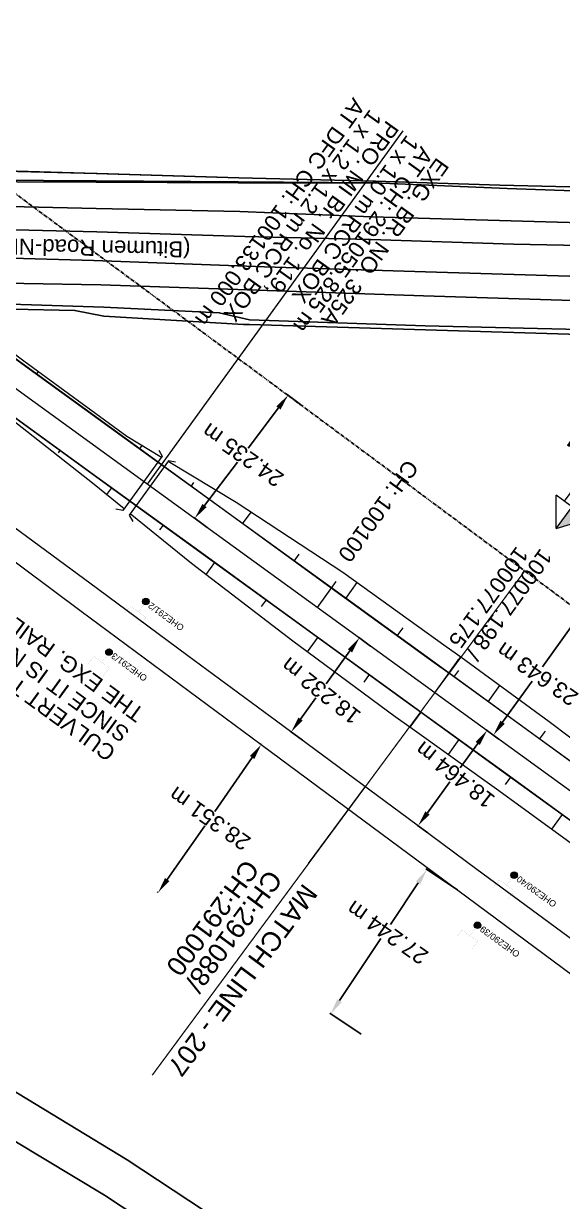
# Model space of a CAD drawing. Header units: metres. Extents: x 644418 to 1306172, y 3366650 to 6747308.
# Drawn here: x 651987.3 to 652071.9, y 3374377.9 to 3374562.9 of the extents above; entities that cross this region are included whole.
import ezdxf
from ezdxf.enums import TextEntityAlignment as Align

# ---------------------------------------------------------------- set-up
doc = ezdxf.new("R2010")
doc.units = ezdxf.units.M
doc.header["$MEASUREMENT"] = 0
doc.linetypes.add('CENTER', pattern=[2, 1.25, -0.25, 0.25, -0.25])
doc.linetypes.add('PHANTOM2', pattern=[1.25, 0.625, -0.125, 0.125, -0.125, 0.125, -0.125])
doc.layers.get('Defpoints').update_dxf_attribs({"lineweight": 0})
for name, color, linetype, lineweight in [('BOUNDARY DIMENTION', 10, 'Continuous', 0), ('BRIDGE DETAILS PLAN', 7, 'Continuous', 0), ('Cardinal_Leader', 10, 'Continuous', 0), ('Existing Chainage', 7, 'Continuous', 0), ('Existing IR Track', 143, 'Continuous', 0), ('Existing Railway Boundary', 7, 'CENTER', 0), ('KM STONE', 7, 'Continuous', 0), ('LC DETAILS IN PLAN', 7, 'Continuous', 0), ('OHE MAST', 8, 'Continuous', 0), ('OHE MAST TEXT', 8, 'Continuous', 0), ('PROP-DFC Connecting line', 1, 'Continuous', 0), ('Proposed Chainage', 10, 'Continuous', 0), ('PROPOSED DFCC TOE LINE', 239, 'Continuous', 0), ('PROPOSED DFCC TOE SLOPES', 239, 'Continuous', 0), ('PROPOSED DFCC TRACK', 1, 'Continuous', 0), ('Proposed TPTC Chainages', 1, 'Continuous', 0)]:
    doc.layers.add(name, color=color, linetype=linetype, lineweight=lineweight)
for name, color, linetype in [('DFCC Boundary', 6, 'CENTER'), ('Dimension', 10, 'Continuous'), ('FOOTPATH', 251, 'Continuous'), ('GRILL', 251, 'Continuous'), ('MATCH LINE', 7, 'Continuous'), ('PROPOSED DFCC FORMATION LINE', 187, 'Continuous'), ('SUB_ROAD_CENTRE', 34, 'Continuous'), ('SUB_ROAD_EDGE', 34, 'Continuous')]:
    doc.layers.add(name, color=color, linetype=linetype)
doc.styles.get("Standard").update_dxf_attribs({"font": 'arial.ttf'})
doc.styles.add('Style-Arial', font='arial.ttf')
doc.dimstyles.new('DIM', dxfattribs={"dimtxt": 2.5, "dimasz": 2.5, "dimexe": 0.18, "dimexo": 0.0625, "dimgap": 0.09, "dimtad": 0, "dimtih": 1, "dimtoh": 1, "dimdec": 3, "dimzin": 0, "dimdsep": 46, "dimtxsty": 'Standard', "dimcen": 0.09, "dimadec": 0, "dimazin": 0, "dimtfac": 1, "dimtdec": 3, "dimtofl": 0, "dimtmove": 0, "dimatfit": 3, "dimfxl": 1, "dimtolj": 1, "dimtzin": 0, "dimarcsym": 0})

# ---------------------------------------------------------------- blocks, each defined once
blk = doc.blocks.new('OHE MAST')
h = blk.add_hatch(color=256)
edge = h.paths.add_edge_path()
edge.add_arc((0, 0), 0.514, 0, 360)
at = {"const_width": 0.01, "flags": 128}
for points in [[(1.5, 3.5), (1.5, 2), (-1.5, 2), (-1.5, 3.5)], [(0, 2), (0, 0)]]:
    blk.add_lwpolyline(points, dxfattribs=at)
blk.add_circle((0, 0), 0.514)
blk = doc.blocks.new('KM POST PLAN')
at = {"extrusion": (0, 0, -1)}
h = blk.add_hatch(color=256, dxfattribs=at)
h.paths.add_polyline_path([(0, -20), (0, -8.47), (3, -8.47), (3, -20)])
h.paths.add_polyline_path([(0, -8.47), (0, 0), (6.25, -8.47), (3, -8.47)], flags=16)
at = {"flags": 128}
for points in [[(0, 0), (-6.25, -8.47), (6.25, -8.47)], [(0, 0), (0, -20)], [(0, 0), (6.25, -8.47)], [(3, -8.47), (3, -20), (-3, -20), (-3, -8.47)]]:
    blk.add_lwpolyline(points, dxfattribs=at)
at = {"style": 'Style-Arial'}
blk.add_attdef('KM-POST', text='', height=6, dxfattribs=at).set_placement((0, -26, -263.95), align=Align.MIDDLE_CENTER)
blk = doc.blocks.new('*D1760')
at = {"layer": 'Defpoints', "color": 0, "transparency": 16777216}
for p in [(652040.02, 3374466.41), (652041.84, 3374465.09), (652031.14, 3374450.33)]:
    blk.add_point(p, dxfattribs=at)
at = {"layer": 'Dimension', "color": 0, "lineweight": -2, "transparency": 16777216}
for p, q in [((652041.79, 3374465.12), (652039.87, 3374466.52)), ((652038.55, 3374464.39), (652034.8, 3374459.21)), ((652030.78, 3374453.67), (652033.19, 3374457)), ((652031.09, 3374450.36), (652029.17, 3374451.76))]:
    blk.add_line(p, q, dxfattribs=at)
at = {"layer": 'Dimension', "color": 0, "transparency": 16777216}
for points in [[(652038.21, 3374464.63), (652038.89, 3374464.14), (652040.02, 3374466.41)], [(652030.45, 3374453.92), (652031.12, 3374453.43), (652029.32, 3374451.65)]]:
    blk.add_solid(points, dxfattribs=at)
at = {"layer": 'Dimension', "color": 0, "lineweight": 0, "transparency": 16777216, "insert": (652033.99, 3374458.1), "char_height": 2.5, "attachment_point": 5, "rotation": 142}
blk.add_mtext('\\A1;18.232 m', dxfattribs=at)
blk = doc.blocks.new('*D1761')
at = {"layer": 'Defpoints', "color": 0, "transparency": 16777216}
for p in [(652060.09, 3374451.86), (652061.69, 3374450.7), (652050.86, 3374435.75)]:
    blk.add_point(p, dxfattribs=at)
at = {"layer": 'Dimension', "color": 0, "lineweight": -2, "transparency": 16777216}
for p, q in [((652061.64, 3374450.74), (652059.95, 3374451.97)), ((652058.62, 3374449.84), (652055.85, 3374446.01)), ((652050.72, 3374438.94), (652054.25, 3374443.8)), ((652050.81, 3374435.79), (652049.11, 3374437.02))]:
    blk.add_line(p, q, dxfattribs=at)
at = {"layer": 'Dimension', "color": 0, "transparency": 16777216}
for points in [[(652058.29, 3374450.08), (652058.96, 3374449.6), (652060.09, 3374451.86)], [(652050.39, 3374439.18), (652051.06, 3374438.69), (652049.26, 3374436.91)]]:
    blk.add_solid(points, dxfattribs=at)
at = {"layer": 'Dimension', "color": 0, "lineweight": 0, "transparency": 16777216, "insert": (652055.05, 3374444.91), "char_height": 2.5, "attachment_point": 5, "rotation": 142}
blk.add_mtext('\\A1;18.464 m', dxfattribs=at)
blk = doc.blocks.new('*D1578')
at = {"layer": 'Defpoints', "color": 0, "linetype": 'ByBlock', "ltscale": 0.5, "transparency": 16777216}
for p in [(652055.49, 3374426.81), (652035.52, 3374407.38), (652040.37, 3374404.15)]:
    blk.add_point(p, dxfattribs=at)
at = {"layer": 'Existing Railway Boundary', "color": 0, "linetype": 'ByBlock', "lineweight": -2, "ltscale": 0.5, "transparency": 16777216}
for p, q in [((652055.44, 3374426.84), (652050.49, 3374430.14)), ((652049.26, 3374427.96), (652044.9, 3374421.44)), ((652036.91, 3374409.46), (652043.41, 3374419.2)), ((652040.32, 3374404.18), (652035.37, 3374407.48))]:
    blk.add_line(p, q, dxfattribs=at)
at = {"layer": 'Existing Railway Boundary', "color": 0, "linetype": 'ByBlock', "ltscale": 0.5, "transparency": 16777216}
for points in [[(652048.91, 3374428.2), (652049.6, 3374427.73), (652050.64, 3374430.04)], [(652036.56, 3374409.69), (652037.26, 3374409.23), (652035.52, 3374407.38)]]:
    blk.add_solid(points, dxfattribs=at)
at = {"layer": 'Existing Railway Boundary', "color": 0, "linetype": 'ByBlock', "ltscale": 0.5, "transparency": 16777216, "insert": (652044.41, 3374420.14), "char_height": 2.5, "attachment_point": 5, "rotation": 145}
blk.add_mtext('\\A1;27.244 m', dxfattribs=at)
blk = doc.blocks.new('*D1580')
at = {"layer": 'Defpoints', "color": 0, "linetype": 'ByBlock', "ltscale": 0.5, "transparency": 16777216}
for p in [(652024.62, 3374449.68), (652008.41, 3374426.42), (652008.41, 3374426.42)]:
    blk.add_point(p, dxfattribs=at)
at = {"layer": 'Existing Railway Boundary', "color": 0, "linetype": 'ByBlock', "lineweight": -2, "ltscale": 0.5, "transparency": 16777216}
for p, q in [((652024.57, 3374449.72), (652024.47, 3374449.78)), ((652023.19, 3374447.63), (652017.3, 3374439.17)), ((652009.84, 3374428.47), (652015.73, 3374436.93)), ((652008.36, 3374426.46), (652008.26, 3374426.53))]:
    blk.add_line(p, q, dxfattribs=at)
at = {"layer": 'Existing Railway Boundary', "color": 0, "linetype": 'ByBlock', "ltscale": 0.5, "transparency": 16777216}
for points in [[(652022.85, 3374447.87), (652023.53, 3374447.39), (652024.62, 3374449.68)], [(652009.5, 3374428.71), (652010.18, 3374428.24), (652008.41, 3374426.42)]]:
    blk.add_solid(points, dxfattribs=at)
at = {"layer": 'Existing Railway Boundary', "color": 0, "linetype": 'ByBlock', "ltscale": 0.5, "transparency": 16777216, "insert": (652016.52, 3374438.05), "char_height": 2.5, "attachment_point": 5, "rotation": 145}
blk.add_mtext('\\A1;28.351 m', dxfattribs=at)
blk = doc.blocks.new('*D1660')
at = {"layer": 'BOUNDARY DIMENTION', "color": 0, "lineweight": -2, "transparency": 16777216}
for p, q in [((652030.77, 3374503.04), (652028.69, 3374504.62)), ((652027.32, 3374502.52), (652022.54, 3374496.21)), ((652015.7, 3374487.19), (652020.88, 3374494.02)), ((652016.13, 3374483.72), (652014.04, 3374485.3))]:
    blk.add_line(p, q, dxfattribs=at)
at = {"layer": 'BOUNDARY DIMENTION', "color": 0, "transparency": 16777216}
for points in [[(652026.99, 3374502.77), (652027.65, 3374502.26), (652028.83, 3374504.51)], [(652015.37, 3374487.44), (652016.03, 3374486.94), (652014.19, 3374485.2)]]:
    blk.add_solid(points, dxfattribs=at)
at = {"layer": 'Defpoints', "color": 0, "transparency": 16777216}
for p in [(652028.83, 3374504.51), (652030.82, 3374503), (652016.18, 3374483.69)]:
    blk.add_point(p, dxfattribs=at)
at = {"layer": 'BOUNDARY DIMENTION', "color": 0, "transparency": 16777216, "insert": (652021.71, 3374495.12), "char_height": 2.5, "attachment_point": 5, "rotation": 145}
blk.add_mtext('\\A1;24.235 m', dxfattribs=at)
blk = doc.blocks.new('*D1886')
at = {"layer": 'BOUNDARY DIMENTION', "color": 0, "lineweight": -2, "transparency": 16777216}
for p, q in [((652075.75, 3374469.72), (652074.74, 3374470.44)), ((652073.42, 3374468.31), (652068.78, 3374461.85)), ((652062.54, 3374453.17), (652067.18, 3374459.63)), ((652061.95, 3374450.52), (652060.94, 3374451.25))]:
    blk.add_line(p, q, dxfattribs=at)
at = {"layer": 'BOUNDARY DIMENTION', "color": 0, "transparency": 16777216}
for points in [[(652073.08, 3374468.55), (652073.76, 3374468.07), (652074.88, 3374470.34)], [(652062.2, 3374453.41), (652062.88, 3374452.93), (652061.08, 3374451.14)]]:
    blk.add_solid(points, dxfattribs=at)
at = {"layer": 'Defpoints', "color": 0, "transparency": 16777216}
for p in [(652074.88, 3374470.34), (652075.8, 3374469.68), (652062, 3374450.48)]:
    blk.add_point(p, dxfattribs=at)
at = {"layer": 'BOUNDARY DIMENTION', "color": 0, "transparency": 16777216, "insert": (652067.98, 3374460.74), "char_height": 2.5, "attachment_point": 5, "rotation": 145}
blk.add_mtext('\\A1;23.643 m', dxfattribs=at)

msp = doc.modelspace()

# ---------------------------------------------------------------- linework, layer by layer
at = {"layer": 'BRIDGE DETAILS PLAN', "color": 7, "linetype": 'Continuous', "lineweight": 0, "flags": 128}
msp.add_lwpolyline([(652046.8554, 3374546.0092), (652006.6802, 3374490.5691)], dxfattribs=at)
at = {"layer": 'Cardinal_Leader', "linetype": 'Continuous', "lineweight": 0, "flags": 128}
msp.add_lwpolyline([(652051.8841, 3374457.8117), (652054.818, 3374461.8604)], dxfattribs=at)
msp.add_lwpolyline([(652051.8841, 3374457.8117), (652054.818, 3374461.8604)], dxfattribs=at)
msp.add_lwpolyline([(652051.8841, 3374457.8117), (652054.818, 3374461.8604)], dxfattribs=at)
at = {"layer": 'DFCC Boundary', "ltscale": 0.5, "flags": 128}
msp.add_lwpolyline([(655695.597, 3371812.1897), (655640.8822, 3371912.823), (655580.0449, 3371996.7158), (655509.7792, 3372062.0857), (655426.9534, 3372113.9756), (655342.6069, 3372167.9462), (655257.8854, 3372221.2222), (655173.2688, 3372275.363), (655087.3459, 3372327.2788), (655002.8598, 3372380.6107), (654914.5097, 3372429.9473), (654741.1355, 3372529.4419), (654650.033, 3372576.4159), (654568.6995, 3372626.155), (654571.9877, 3372630.6369), (654391.4686, 3372756.327), (654377.1337, 3372736.8494), (654004.4289, 3373016.6995), (654007.7887, 3373020.6424), (653690.5739, 3373253.6486), (653690.5425, 3373253.6059), (653433.8132, 3373453.1485), (653440.7668, 3373462.5592), (653208.8394, 3373636.5534), (653216.1698, 3373646.5105), (653142.1983, 3373700.8896), (653053.6963, 3373771.1122), (652994.4341, 3373810.5255), (652929.3691, 3373859.5713), (652860.9168, 3373902.1103), (652749.6028, 3373984.4705), (652631.2396, 3374070.7175), (652636.2281, 3374078.1704), (652537.912, 3374145.7283), (652392.904, 3374241.2711), (652388.7719, 3374235.6812), (652308.569, 3374304.8076), (652315.9256, 3374314.7669), (652103.9815, 3374448.7876), (652083.1937, 3374464.1943), (652072.7494, 3374471.9329), (652052.3219, 3374487.0684), (652038.1897, 3374497.5387), (652024.0173, 3374508.0388), (652009.8347, 3374518.5254), (651995.6683, 3374529), (651981.7515, 3374539.2836), (651967.8828, 3374549.5317), (651954.6903, 3374559.2866), (651941.4997, 3374569.04), (651923.9377, 3374582.0168), (651906.3215, 3374595.0337), (651892.0868, 3374605.5547), (651877.7985, 3374616.1153), (651861.6288, 3374628.0564), (651845.5071, 3374639.9619), (651829.5757, 3374651.7544), (651824.7911, 3374655.296), (651813.6747, 3374663.5244), (651797.4592, 3374675.4968), (651792.6217, 3374679.0685), (651809.3453, 3374701.6999), (651798.0335, 3374710.0518), (651782.3495, 3374721.6444), (651766.6655, 3374733.2369), (651750.5163, 3374745.1875), (651734.3118, 3374757.179), (651717.3274, 3374769.6994), (651700.4625, 3374782.1317), (651684.6001, 3374793.8578), (651668.5938, 3374805.6902), (651652.6806, 3374817.4203), (651636.8173, 3374829.1137), (651620.9269, 3374840.8662), (651604.9647, 3374852.6718), (651588.7459, 3374864.6312), (651572.5882, 3374876.5455), (651556.6943, 3374888.2868), (651540.8409, 3374899.9983), (651524.5553, 3374912.0488), (651508.2568, 3374924.109), (651492.7938, 3374935.5157), (651477.3997, 3374946.8715), (651461.3291, 3374958.7436), (651445.2311, 3374970.6359), (651429.3555, 3374982.3615), (651413.4375, 3374994.1184), (651396.6322, 3375006.522), (651379.7761, 3375018.963), (651363.6644, 3375030.8565), (651352.7728, 3375038.8965), (651331.6522, 3375054.4784), (651315.7738, 3375066.1947), (651299.7306, 3375078.0412), (651283.6239, 3375089.9346), (651273.9044, 3375097.1057), (651264.2377, 3375104.2378), (651243.4187, 3375119.6324), (651222.5077, 3375135.095), (651201.5462, 3375150.5784), (651180.4926, 3375166.1298), (651161.7365, 3375179.9701), (651143.0969, 3375193.7244), (651126.6442, 3375205.9373), (651110.0563, 3375218.2505), (651088.7204, 3375233.9244), (651067.5473, 3375249.4788), (651049.4448, 3375262.8672), (651031.0656, 3375276.4601), (651013.3004, 3375289.5618), (650995.6557, 3375302.5748), (650975.556, 3375317.4171), (650955.4878, 3375332.2363), (650948.8014, 3375337.1771), (650951.4372, 3375340.7501), (650937.0874, 3375351.3535), (650916.0918, 3375366.8677), (650897.9224, 3375380.2929), (650879.805, 3375393.6796), (650866.8386, 3375403.2309), (650853.9116, 3375412.7532), (650835.5886, 3375426.289), (650817.2946, 3375439.8035), (650797.968, 3375454.1206), (650778.7222, 3375468.3781), (650760.7655, 3375481.6337), (650742.8011, 3375494.8949), (650723.0807, 3375509.4255), (650703.3693, 3375523.9495), (650688.6613, 3375534.8372), (650673.8463, 3375545.804), (650653.7938, 3375560.6295), (650633.6894, 3375575.4932), (650612.6421, 3375591.0542), (650592.0153, 3375606.3042), (650570.0328, 3375622.5591), (650548.5001, 3375638.4814), (650530.5234, 3375651.793), (650512.3606, 3375665.2423), (650494.7465, 3375678.2665), (650476.9008, 3375691.462), (650459.2976, 3375704.4721), (650441.3132, 3375717.7633), (650427.1261, 3375728.1319), (650413.8099, 3375737.864), (650402.677, 3375746.2697), (650389.8486, 3375755.6668), (650377.7322, 3375764.5425), (650360.7275, 3375777.1141), (650343.7744, 3375789.6482), (650325.0342, 3375803.5254), (650306.3109, 3375817.39), (650287.6225, 3375831.2124), (650268.717, 3375845.1957), (650250.337, 3375858.8009), (650231.8256, 3375872.5033), (650215.4559, 3375884.6355), (650199.261, 3375896.6381), (650189.9351, 3375903.5429), (650184.6476, 3375907.4517), (650170.3331, 3375918.0338), (650153.2211, 3375930.7288), (650135.9365, 3375943.5518), (650119.2313, 3375955.9159), (650102.3769, 3375968.3905), (650085.2738, 3375981.0461), (650068.2078, 3375993.6742), (650052.7787, 3376005.1011), (650037.4384, 3376016.4621), (650022.1728, 3376027.766), (650006.9632, 3376039.0283), (649974.7512, 3376062.8762), (649961.4537, 3376072.7117), (649948.2091, 3376082.508), (649944.476, 3376085.2722), (649918.728, 3376050.5341), (649909.4316, 3376057.4177), (649896.4092, 3376067.0604), (649893.7832, 3376069.0128), (649891.1645, 3376070.9437), (649888.4639, 3376072.9569), (649875.744, 3376082.3694), (649867.5551, 3376088.4016), (649853.4118, 3376098.8745), (649839.2513, 3376109.3603), (649829.0749, 3376116.9005), (649827.2194, 3376118.2675), (649818.0867, 3376125.0366), (649808.8566, 3376131.8779), (649793.2502, 3376143.4201), (649777.6288, 3376154.9733), (649763.6321, 3376165.3144), (649749.5741, 3376175.7007), (649733.9228, 3376187.2754), (649718.3343, 3376198.8036), (649705.3241, 3376208.4391), (649692.3703, 3376218.0327), (649678.0208, 3376228.6769), (649663.5747, 3376239.3366), (649646.4625, 3376252.0623), (649634.6272, 3376260.744), (649624.9192, 3376267.9946), (649615.0208, 3376275.3876), (649599.9831, 3376286.4834), (649588.9857, 3376294.598), (649590.032, 3376296.0132), (649586.1685, 3376298.8639), (649569.3593, 3376311.3207), (649552.641, 3376323.7102), (649537.2353, 3376335.0739), (649521.9792, 3376346.327), (649506.2408, 3376358.0035), (649490.3575, 3376369.7875), (649475.7578, 3376380.5673), (649461.1933, 3376391.3211), (649445.4753, 3376402.9572), (649429.8494, 3376414.5253), (649414.4906, 3376425.9209), (649378.3483, 3376452.6365), (649368.4603, 3376459.9984), (649352.6509, 3376471.6682), (649336.6992, 3376483.4434), (649322.3941, 3376494.1037), (649307.6557, 3376505.0862), (649290.8736, 3376517.4208), (649273.972, 3376529.8435), (649258.1992, 3376541.4854), (649242.2966, 3376553.2232), (649226.5432, 3376564.8634), (649210.8826, 3376576.435), (649195.2207, 3376588.0769), (649179.5326, 3376599.7383), (649164.9134, 3376610.5118), (649150.5177, 3376621.1205), (649135.415, 3376632.3287), (649120.2337, 3376643.5954), (649107.8929, 3376652.6743), (649095.5927, 3376661.7234), (649079.5687, 3376673.5769), (649063.4846, 3376685.4748), (649046.5651, 3376697.9756), (649029.6506, 3376710.4727), (649013.3465, 3376722.5351), (648996.9805, 3376734.6431), (648980.3936, 3376746.8979), (648963.6626, 3376759.259), (648946.7453, 3376771.7643), (648929.6945, 3376784.3682), (648913.5118, 3376796.3614), (648897.2206, 3376808.435), (648876.2496, 3376823.9678), (648855.1325, 3376839.6089), (648839.3985, 3376851.2044), (648823.6596, 3376862.8037), (648806.187, 3376875.7235), (648788.7814, 3376888.5937), (648772.4766, 3376900.6763), (648756.1277, 3376912.7915), (648748.6058, 3376918.3049), (648733.321, 3376929.6306), (648718.1841, 3376940.8501), (648694.1574, 3376958.9078), (648686.9154, 3376964.1595), (648685.9321, 3376964.8321), (648667.95, 3376978.2197), (648649.3198, 3376992.1471), (648633.5557, 3377003.8368), (648617.684, 3377015.6038), (648613.3865, 3377018.7718), (648613.1308, 3377018.4261), (648605.39, 3377024.1325), (648593.439, 3377032.9404), (648576.5994, 3377045.3816), (648559.8787, 3377057.7351), (648542.9247, 3377070.3132), (648525.9483, 3377082.908), (648511.3109, 3377093.7409), (648496.5572, 3377104.6599), (648477.562, 3377118.7172), (648458.5464, 3377132.7896), (648451.3349, 3377138.2101), (648435.5918, 3377149.862), (648422.1096, 3377159.9046), (648408.3664, 3377170.0637), (648394.6863, 3377180.1761), (648381.6588, 3377189.818), (648368.6059, 3377199.4787), (648354.1188, 3377210.196), (648339.6473, 3377220.9017), (648325.8166, 3377231.1386), (648311.9735, 3377241.3853), (648297.2469, 3377252.2824), (648283.6168, 3377262.3688), (648282.6002, 3377260.9951), (648281.5015, 3377261.8082), (648268.446, 3377271.4578), (648255.3849, 3377281.1115), (648243.3023, 3377290.0413), (648231.5826, 3377298.7116), (648230.1246, 3377299.843), (648216.137, 3377310.1827), (648202.3989, 3377320.3379), (648187.9045, 3377331.0225), (648173.4524, 3377341.7035), (648159.964, 3377351.7009), (648146.3755, 3377361.7726), (648132.3698, 3377372.1252), (648118.3132, 3377382.5155), (648104.5683, 3377392.6752), (648090.8453, 3377402.8186), (648079.0331, 3377411.5788), (648067.1746, 3377420.3734), (648052.1864, 3377431.461), (648037.1291, 3377442.5999), (648023.4384, 3377452.7367), (648009.6421, 3377462.9518), (647998.5681, 3377471.1475), (647977.6651, 3377486.6371), (647970.8013, 3377491.7424), (647954.3046, 3377504.0127), (647940.5645, 3377514.1537), (647927.1436, 3377524.0583), (647912.5029, 3377534.9198), (647897.7662, 3377545.8524), (647883.3488, 3377556.5286), (647868.9785, 3377567.1699), (647855.3948, 3377577.2425), (647841.7032, 3377587.3948), (647828.8284, 3377596.8277), (647815.9828, 3377606.2395), (647798.869, 3377618.9232), (647787.996, 3377626.9816), (647769.1212, 3377640.9619), (647756.6675, 3377650.183), (647742.624, 3377660.5991), (647728.5049, 3377671.0713), (647713.635, 3377682.0926), (647698.699, 3377693.1628), (647681.9918, 3377705.517), (647665.4025, 3377717.7839), (647652.0515, 3377727.6811), (647638.8028, 3377737.5025), (647625.2604, 3377747.546), (647611.724, 3377757.585), (647601.846, 3377764.9047), (647586.5632, 3377776.2354), (647574.9107, 3377784.8659), (647552.1318, 3377801.7377), (647544.5766, 3377807.3492), (647531.2096, 3377817.2774), (647518.7824, 3377826.4783), (647506.3678, 3377835.6698), (647493.0662, 3377845.5438), (647479.7149, 3377855.4547), (647466.3541, 3377865.3556), (647452.9886, 3377875.26), (647440.1702, 3377884.755), (647427.3392, 3377894.2595), (647421.9004, 3377898.2902), (647422.4016, 3377898.9655), (647413.1507, 3377905.8213), (647398.5546, 3377916.6386), (647385.2867, 3377926.4568), (647372.1159, 3377936.2032), (647357.4127, 3377947.1112), (647351.2811, 3377951.6601), (647330.0092, 3377967.4105), (647317.4471, 3377976.6964), (647304.414, 3377986.3606), (647291.335, 3377996.0589), (647278.7541, 3378005.3917), (647266.0777, 3378014.7954), (647252.9457, 3378024.4462), (647239.9839, 3378033.9719), (647225.7512, 3378044.5255), (647211.5179, 3378055.0796), (647196.511, 3378066.208), (647181.4966, 3378077.3419), (647167.7872, 3378087.5064), (647154.0498, 3378097.6917), (647140.7668, 3378107.5414), (647127.4862, 3378117.3893), (647113.2521, 3378127.9375), (647099.0375, 3378138.4713), (647085.0268, 3378148.8592), (647070.9977, 3378159.2608), (647056.5444, 3378169.9697), (647042.0873, 3378180.6814), (647027.5624, 3378191.4464), (647013.0728, 3378202.1851), (646999.864, 3378211.9684), (646986.6741, 3378221.7376), (646973.6148, 3378231.4185), (646960.4875, 3378241.1499), (646945.7953, 3378252.0414), (646931.0256, 3378262.9902), (646930.6274, 3378263.2852), (646951.9475, 3378292.0562)], dxfattribs=at)
at = {"layer": 'Existing Chainage', "color": 0, "linetype": 'Continuous', "lineweight": 13, "flags": 128}
msp.add_lwpolyline([(652032.0608, 3374430.9948), (652040.9773, 3374443.0569)], dxfattribs=at)
at = {"layer": 'Existing IR Track', "flags": 128}
for points in [[(651836.5668, 3374594.1114), (651852.8743, 3374582.0378), (651866.9938, 3374571.5999), (651881.3439, 3374560.9915), (651898.8485, 3374548.0555), (651916.1863, 3374535.2428), (651929.5892, 3374525.3357), (651942.8247, 3374515.5523), (651956.6715, 3374505.3364), (651970.3437, 3374495.2491), (651984.757, 3374484.6041), (651998.9188, 3374474.1449), (652013.0944, 3374463.6672), (652026.9881, 3374453.3978), (652047.6813, 3374438.1013), (652058.4777, 3374430.1206), (652082.3043, 3374412.5821), (652096.1881, 3374402.3625), (652114.6639, 3374388.9174), (652131.254, 3374376.9614)], [(651833.9874, 3374590.6265), (651850.1571, 3374578.6854), (651864.4303, 3374568.136), (651878.665, 3374557.615), (651896.2859, 3374544.5946), (651913.8479, 3374531.6178), (651927.0261, 3374521.8735), (651940.2187, 3374512.1186), (651954.0992, 3374501.8618), (651968.016, 3374491.5782), (651982.1711, 3374481.1119), (651996.3538, 3374470.6253), (652010.4904, 3374460.1517), (652024.6225, 3374449.6814), (652045.0486, 3374434.5469), (652055.4929, 3374426.8083), (652079.6037, 3374408.9389), (652093.7409, 3374398.4575), (652111.7375, 3374385.1323), (652128.5133, 3374372.73)]]:
    msp.add_lwpolyline(points, dxfattribs=at)
at = {"layer": 'FOOTPATH', "linetype": 'Continuous'}
msp.add_polyline3d([(651834.532, 3374546.9432, 275.825), (651856.5935, 3374544.1819, 276.173), (651879.4081, 3374542.697, 276.544), (651917.1032, 3374541.7069, 276.551), (651938.5545, 3374540.8576, 276.54), (651998.8441, 3374539.2961, 276.325), (652021.1063, 3374538.63, 275.997), (652042.5649, 3374538.1089, 275.713), (652042.374, 3374537.8658, 275.671), (652020.9984, 3374538.0274, 275.954), (651998.6661, 3374538.1848, 276.152), (651973.7655, 3374538.3001, 276.295), (651938.4373, 3374539.1371, 276.42), (651916.9099, 3374539.7198, 276.509), (651882.388, 3374540.6987, 276.478), (651856.4517, 3374542.5836, 276.112), (651834.5059, 3374545.4344, 275.828)], dxfattribs=at)
at = {"layer": 'GRILL', "linetype": 'Continuous'}
for points in [[(652142.7375, 3374535.3484, 273.706), (652114.8571, 3374535.9299, 274.383), (652088.5238, 3374536.8715, 274.872), (652062.1041, 3374537.4779, 275.417), (652042.5721, 3374538.1085, 275.711), (652021.1063, 3374538.63, 275.997), (651998.6673, 3374539.2986, 276.32), (651973.6598, 3374540.0301, 276.466), (651938.5545, 3374540.8576, 276.54), (651927.5415, 3374541.5282, 276.646), (651879.4023, 3374542.6976, 276.544), (651856.4655, 3374544.2978, 276.078), (651834.8903, 3374547.0795, 275.826), (651820.0623, 3374549.3397, 275.665), (651802.7724, 3374553.4173, 275.286), (651781.7969, 3374559.9322, 274.884), (651764.8122, 3374566.5329, 274.403), (651747.2083, 3374574.5436, 273.897), (651710.1455, 3374595.2632, 272.727), (651692.7315, 3374606.447, 272.211), (651672.5139, 3374619.3608, 271.501)], [(651834.773, 3374523.3101, 275.091), (651846.6416, 3374522.0919, 275.29), (651858.0343, 3374520.9106, 275.523), (651882.9031, 3374519.5807, 275.905), (651903.1897, 3374518.5995, 276.024), (651907.4402, 3374519.4054, 276.069), (651915.5194, 3374519.2939, 276.16), (651919.0616, 3374518.2876, 276.158), (651961.325, 3374518.7275, 275.772), (651975.6714, 3374518.2392, 275.759), (651995.3562, 3374517.829, 275.433), (651999.8653, 3374516.929, 275.45), (652021.8171, 3374515.6371, 275.144), (652022.7941, 3374515.6284, 275.134), (652050.4247, 3374514.7619, 274.687), (652074.6757, 3374514.0299, 274.336), (652099.3954, 3374513.373, 273.929), (652127.4954, 3374512.7594, 273.425), (652152.3993, 3374511.8481, 273.083), (652179.5153, 3374511.2022, 272.549)]]:
    msp.add_polyline3d(points, dxfattribs=at)
at = {"layer": 'MATCH LINE', "linetype": 'PHANTOM2', "ltscale": 15, "const_width": 0.2}
msp.add_lwpolyline([(652066.0125, 3374476.9245), (652007.4864, 3374397.7506)], dxfattribs=at)
at = {"layer": 'PROP-DFC Connecting line', "linetype": 'Continuous', "lineweight": 0, "flags": 128}
for points in [[(652008.5207, 3374495.9091), (652009.0712, 3374494.9215), (652002.8987, 3374486.4036), (652001.7888, 3374486.6193)], [(652011.1722, 3374493.9943), (652010.0622, 3374494.2099), (652003.8897, 3374485.6921), (652004.4402, 3374484.7045)]]:
    msp.add_lwpolyline(points, dxfattribs=at)
at = {"layer": 'Proposed Chainage', "lineweight": 0, "flags": 128}
msp.add_lwpolyline([(652036.3356, 3374475.2538), (652033.4017, 3374471.2051)], dxfattribs=at)
at = {"layer": 'PROPOSED DFCC FORMATION LINE', "lineweight": 0, "flags": 128}
for points in [[(652054.0845, 3374460.8482), (652051.7969, 3374462.5059), (652035.6021, 3374474.2416), (652019.4073, 3374485.9774), (652003.2125, 3374497.7131), (651987.0176, 3374509.4488), (651970.8228, 3374521.1846), (651954.628, 3374532.9203), (651938.4331, 3374544.656), (651922.2383, 3374556.3918), (651906.0435, 3374568.1275), (651889.8486, 3374579.8632), (651873.6538, 3374591.599), (651857.459, 3374603.3347), (651841.2641, 3374615.0704), (651825.0693, 3374626.8062), (651812.3544, 3374636.0201), (651808.8745, 3374638.5419), (651793.7644, 3374649.4915), (651792.6796, 3374650.2776), (651778.7863, 3374660.3456)], [(652054.1139, 3374460.8887), (652051.8263, 3374462.5464), (652035.6315, 3374474.2821), (652019.4366, 3374486.0179), (652003.2418, 3374497.7536), (651987.047, 3374509.4893), (651970.8521, 3374521.2251), (651954.6573, 3374532.9608), (651938.4625, 3374544.6965), (651922.2676, 3374556.4323), (651906.0728, 3374568.168), (651889.878, 3374579.9037), (651873.6831, 3374591.6395), (651857.4883, 3374603.3752), (651841.2935, 3374615.1109), (651825.0986, 3374626.8467), (651812.3838, 3374636.0606), (651808.9038, 3374638.5824), (651793.7938, 3374649.532), (651792.709, 3374650.3181), (651778.816, 3374660.3858)], [(652049.6543, 3374454.7346), (652047.3667, 3374456.3924), (652031.1719, 3374468.1281), (652014.977, 3374479.8638), (651998.7822, 3374491.5996), (651982.5874, 3374503.3353), (651966.3926, 3374515.071), (651950.1977, 3374526.8068), (651934.0029, 3374538.5425), (651917.8081, 3374550.2782), (651901.6132, 3374562.014), (651885.4184, 3374573.7497), (651869.2236, 3374585.4854), (651853.0287, 3374597.2212), (651836.8339, 3374608.9569), (651820.6391, 3374620.6926), (651807.9242, 3374629.9066), (651804.4442, 3374632.4284), (651789.3342, 3374643.378), (651788.2494, 3374644.1641), (651774.2992, 3374654.2733)], [(652049.6836, 3374454.7751), (652047.396, 3374456.4329), (652031.2012, 3374468.1686), (652015.0064, 3374479.9043), (651998.8116, 3374491.6401), (651982.6167, 3374503.3758), (651966.4219, 3374515.1115), (651950.2271, 3374526.8472), (651934.0322, 3374538.583), (651917.8374, 3374550.3187), (651901.6426, 3374562.0544), (651885.4477, 3374573.7902), (651869.2529, 3374585.5259), (651853.0581, 3374597.2616), (651836.8632, 3374608.9974), (651820.6684, 3374620.7331), (651807.9535, 3374629.9471), (651804.4736, 3374632.4688), (651789.3635, 3374643.4185), (651788.2787, 3374644.2046), (651774.3289, 3374654.3135)], [(652174.9619, 3374373.3268), (652165.185, 3374380.3644), (652160.1283, 3374384.0144), (652148.9845, 3374392.0784), (652143.9322, 3374395.7393), (652132.7899, 3374403.8136), (652116.5951, 3374415.5493), (652100.4003, 3374427.2851), (652084.2054, 3374439.0208), (652068.0106, 3374450.7565), (652054.0845, 3374460.8482)], [(652174.9911, 3374373.3674), (652165.2142, 3374380.405), (652160.1576, 3374384.0549), (652149.0138, 3374392.1189), (652143.9615, 3374395.7798), (652132.8193, 3374403.8541), (652116.6244, 3374415.5898), (652100.4296, 3374427.3256), (652084.2348, 3374439.0613), (652068.0399, 3374450.797), (652054.1139, 3374460.8887)], [(652155.7068, 3374377.8945), (652144.5551, 3374385.9643), (652139.502, 3374389.6257), (652128.3597, 3374397.7001), (652112.1649, 3374409.4358), (652095.97, 3374421.1715), (652079.7752, 3374432.9073), (652063.5804, 3374444.643), (652049.6543, 3374454.7346)], [(652155.7361, 3374377.935), (652144.5845, 3374386.0047), (652139.5313, 3374389.6662), (652128.389, 3374397.7405), (652112.1942, 3374409.4763), (652095.9994, 3374421.212), (652079.8045, 3374432.9477), (652063.6097, 3374444.6835), (652049.6836, 3374454.7751)]]:
    msp.add_lwpolyline(points, dxfattribs=at)
at = {"layer": 'PROPOSED DFCC TOE LINE', "lineweight": 0, "flags": 128}
for points in [[(651781.1336, 3374663.5221), (651794.6937, 3374653.0569), (651795.7729, 3374652.2632), (651808.3189, 3374642.4354), (651810.2516, 3374645.1024), (651817.3293, 3374639.9734), (651815.2046, 3374637.0415), (651826.7078, 3374629.0672), (651843.062, 3374617.5514), (651859.314, 3374605.8946), (651875.3142, 3374593.8902), (651891.7147, 3374582.4384), (651907.3334, 3374569.9076), (651923.0961, 3374557.5755), (651939.0684, 3374545.5326), (651955.4076, 3374533.9962), (651971.3596, 3374521.9253), (651987.3421, 3374509.8967), (652003.4922, 3374498.0991), (652008.9681, 3374494.7791)], [(652003.089, 3374486.6663), (651998.1283, 3374490.6972), (651982.3717, 3374503.0377), (651966.0279, 3374514.5679), (651949.8577, 3374526.3375), (651933.7873, 3374538.2451), (651917.4799, 3374549.8253), (651901.0171, 3374561.1913), (651884.8183, 3374572.9216), (651868.1116, 3374583.951), (651851.7961, 3374595.5202), (651836.0387, 3374607.8595), (651819.8631, 3374619.6218), (651807.2455, 3374628.9701), (651803.7971, 3374631.5353), (651788.5852, 3374642.3444), (651787.4882, 3374643.1137), (651773.3697, 3374653.0154)], [(652010.0148, 3374494.1445), (652020.6522, 3374487.6953), (652037.414, 3374476.742), (652053.6515, 3374465.0652), (652055.9467, 3374463.4179)], [(652047.9758, 3374452.4183), (652045.6596, 3374454.0366), (652029.5617, 3374465.9061), (652013.674, 3374478.0656), (652004.0373, 3374485.8958)], [(652055.9467, 3374463.4179), (652069.8253, 3374453.2607), (652085.8279, 3374441.2597), (652101.7459, 3374429.142), (652118.0054, 3374417.4955), (652132.3861, 3374406.9655), (652134.2778, 3374409.5759), (652140.4139, 3374405.1292), (652138.5342, 3374402.5352), (652145.3308, 3374397.6693), (652150.3842, 3374394.0105), (652161.5415, 3374385.9704), (652166.51, 3374382.2018), (652176.1658, 3374375.0023)], [(652154.4351, 3374376.1344), (652143.2311, 3374384.1366), (652138.2448, 3374387.8908), (652127.2283, 3374396.1388), (652110.9063, 3374407.6991), (652094.5601, 3374419.2259), (652078.1161, 3374430.6178), (652061.9409, 3374442.3805), (652047.9758, 3374452.4183)]]:
    msp.add_lwpolyline(points, dxfattribs=at)
at = {"layer": 'PROPOSED DFCC TOE SLOPES', "flags": 128}
for points in [[(651989.3052, 3374507.7911), (651989.6234, 3374508.2302)], [(651997.4026, 3374501.9232), (651997.5505, 3374502.1273)], [(652005.5001, 3374496.0554), (652005.9161, 3374496.6295)], [(651993.0017, 3374495.8502), (651992.7387, 3374495.4872)], [(652013.5975, 3374490.1875), (652014.0468, 3374490.8076)], [(652001.0992, 3374489.9823), (652000.3242, 3374488.9129)], [(652021.6949, 3374484.3197), (652023.0199, 3374486.1481)], [(652009.1966, 3374484.1145), (652008.6468, 3374483.3558)], [(652029.7923, 3374478.4518), (652030.5965, 3374479.5616)], [(652017.294, 3374478.2466), (652015.9182, 3374476.348)], [(652037.8897, 3374472.5839), (652039.7077, 3374475.0926)], [(652025.3914, 3374472.3787), (652024.6267, 3374471.3235)], [(652033.4888, 3374466.5109), (652031.8356, 3374464.2295)], [(652045.9871, 3374466.7161), (652046.9068, 3374467.9851)], [(652054.0845, 3374460.8482), (652055.9467, 3374463.4179)], [(652054.0845, 3374460.8482), (652055.9467, 3374463.4179)], [(652041.5862, 3374460.643), (652040.7354, 3374459.4689)], [(652060.25, 3374456.3803), (652062.0912, 3374458.921)], [(652049.6836, 3374454.7751), (652047.9758, 3374452.4183)], [(652049.6836, 3374454.7751), (652047.9758, 3374452.4183)], [(652068.3474, 3374450.5125), (652069.2528, 3374451.7618)], [(652055.6719, 3374450.4357), (652053.9808, 3374448.102)], [(652063.7693, 3374444.5678), (652062.9348, 3374443.4162)], [(652071.8667, 3374438.7), (652070.1879, 3374436.3832)]]:
    msp.add_lwpolyline(points, dxfattribs=at)
at = {"layer": 'PROPOSED DFCC TOE SLOPES', "linetype": 'Continuous', "lineweight": 0, "flags": 128}
for points in [[(652054.0845, 3374460.8482), (652055.584, 3374462.9174)], [(652054.0845, 3374460.8482), (652055.584, 3374462.9174)], [(652054.0845, 3374460.8482), (652055.5706, 3374462.8989)], [(652055.4352, 3374463.0236), (652055.584, 3374462.9174)], [(652054.0845, 3374460.8482), (652053.9965, 3374460.912)], [(652054.1139, 3374460.8887), (652054.0247, 3374460.9533)], [(652054.8902, 3374460.2644), (652055.633, 3374461.2894)], [(652049.6836, 3374454.7751), (652048.2162, 3374452.7502)], [(652049.6836, 3374454.7751), (652048.2363, 3374452.7778)], [(652049.6836, 3374454.7751), (652048.2363, 3374452.7778)]]:
    msp.add_lwpolyline(points, dxfattribs=at)
at = {"layer": 'PROPOSED DFCC TRACK', "color": 12, "flags": 128}
for points in [[(652051.8841, 3374457.8117), (651483.1316, 3374869.9633), (651480.0951, 3374872.1638), (651477.0587, 3374874.3645), (651474.0227, 3374876.5656), (651470.9871, 3374878.7673), (651467.952, 3374880.9698), (651464.9177, 3374883.1733), (651461.8843, 3374885.3781), (651458.8519, 3374887.5843, -0.00144677), (651426.1699, 3374911.5196), (651423.1515, 3374913.7448), (651420.1341, 3374915.9715), (651417.1177, 3374918.1993), (651414.1019, 3374920.4282), (651411.0868, 3374922.6578), (651408.0721, 3374924.8881), (651405.0578, 3374927.1188), (651402.0435, 3374929.3497), (646816.8315, 3378323.0253)], [(652307.5911, 3374275.7972, -0.00653317), (652157.9322, 3374380.9747), (652155.9059, 3374382.4392), (652153.8802, 3374383.9042), (652151.8549, 3374385.3698), (652149.8299, 3374386.8358), (652147.8051, 3374388.3022), (652145.7806, 3374389.7689), (652143.7561, 3374391.2358), (652141.7317, 3374392.7027), (652051.8841, 3374457.8117)]]:
    msp.add_lwpolyline(points, format="xyb", dxfattribs=at)
at = {"layer": 'SUB_ROAD_CENTRE', "linetype": 'Continuous'}
for points in [[(652140.6905, 3374529.7807, 273.732), (652114.9668, 3374530.5303, 274.297), (652087.533, 3374531.2157, 274.874), (652041.9863, 3374532.4929, 275.577), (652021.2394, 3374533.3467, 275.83), (651998.7006, 3374533.8438, 276.012), (651973.778, 3374534.3917, 276.14), (651939.0066, 3374535.6813, 276.243), (651880.3071, 3374537.0784, 276.314), (651856.3713, 3374538.7512, 276.026), (651834.825, 3374541.8849, 275.762), (651818.8054, 3374543.9158, 275.693), (651797.0472, 3374549.1578, 275.253), (651779.6398, 3374554.6744, 274.886), (651760.7227, 3374562.1135, 274.434), (651744.3204, 3374569.7898, 274.001), (651707.8167, 3374590.1116, 272.82), (651688.8434, 3374602.2078, 272.144), (651670.5121, 3374614.3003, 271.534), (651656.056, 3374623.914, 270.986), (651614.269, 3374651.041, 269.779), (651588.858, 3374667.544, 269.342)], [(651834.8358, 3374528.3779, 274.741), (651857.5423, 3374526.4504, 275.223), (651883.4813, 3374524.7159, 275.622), (651919.8952, 3374523.8637, 275.921), (651945.8929, 3374523.0762, 275.904), (651975.1904, 3374522.2712, 275.767), (651999.4347, 3374521.8505, 275.474), (652050.1035, 3374520.1262, 274.727), (652075.2022, 3374519.3463, 274.334), (652101.4369, 3374518.0563, 273.878), (652127.3037, 3374517.8829, 273.439), (652152.7547, 3374516.8778, 272.996), (652179.2517, 3374516.4147, 272.558)]]:
    msp.add_polyline3d(points, dxfattribs=at)
at = {"layer": 'SUB_ROAD_EDGE', "linetype": 'Continuous'}
for points in [[(651592.704, 3374671.221, 269.291), (651618.768, 3374654.834, 269.704), (651660.656, 3374627.12, 271.003), (651672.3833, 3374618.8913, 271.343), (651692.4656, 3374606.0839, 272.04), (651709.9367, 3374594.7411, 272.58), (651746.8791, 3374573.8493, 273.724), (651764.4374, 3374565.9728, 274.177), (651781.5404, 3374559.0097, 274.632), (651802.3937, 3374552.1915, 275.09), (651819.6869, 3374547.6965, 275.45), (651834.599, 3374545.2784, 275.617), (651856.4201, 3374542.1062, 275.881), (651882.4453, 3374540.3933, 276.292), (651916.9689, 3374539.3182, 276.302), (651938.5238, 3374538.9823, 276.231), (651973.7669, 3374538.0803, 276.082), (651998.6996, 3374537.946, 275.96), (652020.9934, 3374537.8724, 275.735), (652042.374, 3374537.8658, 275.671), (652063.2329, 3374536.9731, 275.179), (652088.6187, 3374536.0593, 274.723), (652114.6906, 3374535.616, 274.187), (652142.5677, 3374534.8284, 273.557)], [(651585.9, 3374660.489, 269.382), (651587.666, 3374660.221, 269.352), (651611.383, 3374646.509, 269.935), (651653.714, 3374620.005, 271.067), (651668.8624, 3374610.7317, 271.606), (651706.766, 3374586.4552, 272.969), (651742.027, 3374566.9548, 274.179), (651758.8554, 3374559.0516, 274.657), (651778.753, 3374551.2401, 275.119), (651796.2692, 3374545.712, 275.473), (651818.4753, 3374540.3155, 275.912), (651834.4586, 3374537.8394, 276.01), (651856.7977, 3374535.42, 276.203), (651881.9535, 3374533.7075, 276.409), (651916.6661, 3374532.5795, 276.398), (651940.5076, 3374531.8396, 276.396), (651975.302, 3374530.7291, 276.281), (651998.8128, 3374530.1383, 276.128), (652022.0418, 3374529.42, 275.935), (652041.7996, 3374528.9788, 275.698), (652064.2511, 3374528.2184, 275.376), (652087.7576, 3374527.727, 274.976), (652116.0798, 3374526.8145, 274.386), (652140.8786, 3374526.1182, 273.831)], [(652179.2241, 3374520.3031, 272.639), (652154.4041, 3374520.9178, 273.038), (652126.7394, 3374521.6137, 273.484), (652102.0065, 3374522.4431, 273.961), (652074.7629, 3374523.1422, 274.421), (652050.3998, 3374523.8881, 274.814), (652025.1367, 3374524.6687, 275.175), (651998.3212, 3374525.6755, 275.479), (651976.1573, 3374526.2928, 275.699), (651944.2499, 3374527.0568, 275.802), (651882.7403, 3374528.4978, 275.488), (651856.6888, 3374530.5991, 275.36), (651845.9839, 3374531.3275, 274.741), (651834.4031, 3374532.5012, 274.501)], [(651834.6554, 3374524.2755, 274.958), (651846.7355, 3374523.0326, 275.193), (651883.1521, 3374521.2386, 275.719), (651918.8805, 3374520.1053, 275.966), (651946.9785, 3374519.7708, 275.918), (651975.4445, 3374519.0953, 275.749), (651999.8776, 3374518.3494, 275.392), (652018.0275, 3374517.4637, 275.142), (652022.7729, 3374516.3654, 275.097), (652050.385, 3374515.3827, 274.688), (652074.6796, 3374514.8405, 274.317), (652099.3145, 3374514.1021, 273.858), (652127.5162, 3374513.3774, 273.352), (652152.2164, 3374512.6912, 272.981), (652179.4785, 3374511.7484, 272.477)], [(652269.331, 3374210.266, 268.836), (652220.027, 3374242.351, 268.863), (652157.562, 3374283.172, 268.817), (652105.105, 3374317.738, 268.787), (652077.19, 3374336.097, 268.751), (652042.137, 3374359.018, 268.87), (652003.57, 3374384.45, 268.897), (651922.0159, 3374433.9992, 268.99)], [(652265.539, 3374205.066, 268.96), (652215.473, 3374237.407, 268.856), (652154.141, 3374277.712, 268.762), (652103.226, 3374310.999, 268.83), (652072.824, 3374330.803, 268.801), (652040.513, 3374352.177, 268.84), (651999.974, 3374378.937, 268.845), (651920.0506, 3374427.0331, 268.813)]]:
    msp.add_polyline3d(points, dxfattribs=at)

# ---------------------------------------------------------------- block references
at = {"layer": 'KM STONE'}
ref = msp.add_blockref('KM POST PLAN', (652070.9322, 3374483.5798), dxfattribs=dict(at, xscale=0.4999999999999936, yscale=0.4999999999999936, zscale=0.4999999999999936, rotation=143.4637258557398))
ref.add_attrib('KM-POST', 'KM-291', dxfattribs={"layer": '0', "height": 3, "rotation": 143.463726, "style": 'Style-Arial'}).set_placement((652078.6715, 3374494.025), align=Align.MIDDLE_CENTER)
at = {"layer": 'OHE MAST', "color": 2, "rotation": 143.3908318566117}
for p in [(652006.4875, 3374472.113), (652000.7023, 3374464.1919), (652064.3608, 3374429.1527), (652058.602, 3374421.2918)]:
    msp.add_blockref('OHE MAST', p, dxfattribs=at)

# ---------------------------------------------------------------- texts
at = {"layer": 'BRIDGE DETAILS PLAN', "color": 10}
for s, p in [('AT DFC CH: 100133.000 m', (652039.0621, 3374551.363)), ('1 x 1.2 x 1.2 m RCC BOX', (652041.7079, 3374549.5448)), ('PRO. MI Br. No. 119,', (652044.3531, 3374547.8063))]:
    msp.add_text(s, height=2.5, rotation=234.339883, dxfattribs=at).set_placement(p)
at = {"layer": 'BRIDGE DETAILS PLAN'}
for s, p in [('1 x 1.0 m RCC BOX', (652047.5015, 3374545.5309)), ('AT CH: 291055.825 m', (652049.7441, 3374543.7136)), ('EXG. BR. NO. 325A', (652052.2252, 3374541.9772))]:
    msp.add_text(s, height=2.5, rotation=234.339883, dxfattribs=at).set_placement(p)
at = {"layer": 'Existing Chainage', "color": 0, "linetype": 'Continuous', "lineweight": 0, "char_height": 3, "attachment_point": 6, "rotation": 233.527823, "line_spacing_factor": 0.6, "style": 'Style-Arial'}
for s, insert in [('CH:291000', (652010.6844, 3374413.9333)), ('CH:291088/', (652013.6122, 3374411.3757))]:
    msp.add_mtext(s, dxfattribs=dict(at, insert=insert))
at = {"layer": 'LC DETAILS IN PLAN', "color": 10}
for s, p in [('THE EXG. RAILWAY TRACK', (652006.4401, 3374455.047)), ('SINCE IT IS NOT CROSSING', (652004.1274, 3374451.864)), ('CULVERT TO BE REMOVED', (652001.964, 3374448.8862))]:
    msp.add_text(s, height=2.5, rotation=144, dxfattribs=at).set_placement(p)
at = {"layer": 'MATCH LINE', "linetype": 'Continuous'}
msp.add_text('MATCH LINE - 207', height=3, rotation=233.337146, dxfattribs=at).set_placement((652031.2427, 3374428.0309))
at = {"layer": 'OHE MAST TEXT'}
for s, p in [('OHE291/2', (652009.6686, 3374469.7436)), ('OHE291/3', (652003.8836, 3374461.8226)), ('OHE290/40', (652067.8603, 3374426.58)), ('OHE290/39', (652062.1013, 3374418.719))]:
    msp.add_text(s, height=1, rotation=144, dxfattribs=at).set_placement(p, align=Align.MIDDLE_CENTER)
at = {"layer": 'Proposed Chainage', "lineweight": 0, "insert": (652037.5395, 3374478.7824), "char_height": 2.5, "attachment_point": 6, "rotation": 234.070692, "line_spacing_factor": 0.6, "style": 'Style-Arial'}
msp.add_mtext('CH: 100100', dxfattribs=at)
at = {"layer": 'Proposed TPTC Chainages', "lineweight": 0, "insert": (652056.2238, 3374464.3352), "char_height": 2.5, "attachment_point": 6, "rotation": 234.070692, "line_spacing_factor": 0.776524, "style": 'Style-Arial'}
msp.add_mtext('100077.198 /\\P100077.175', dxfattribs=at)
at = {"layer": 'SUB_ROAD_EDGE', "color": 8, "linetype": 'Continuous'}
msp.add_text('(Bitumen Road-NH-44 To Ambala)', height=2.5, rotation=178.998628, dxfattribs=at).set_placement((652013.5262, 3374528.6137))

# ---------------------------------------------------------------- dimensions: what is measured, and where the dimension line sits
at = {"layer": 'BOUNDARY DIMENTION'}
dim = msp.add_linear_dim(base=(652028.8305, 3374504.5072), p1=(652016.178, 3374483.6864), p2=(652030.8204, 3374502.9985), angle=52.830845, dimstyle='DIM', override={"dimpost": ' m'}, dxfattribs=at)
dim.commit()
dim.dimension.update_dxf_attribs({"geometry": '*D1660', "text_midpoint": (652021.7095, 3374495.1151), "dimtype": 129, "text_rotation": 145})
dim = msp.add_aligned_dim(p1=(652061.9963, 3374450.4838), p2=(652075.7962, 3374469.6821), distance=1.1255, dimstyle='DIM', override={"dimpost": ' m'}, dxfattribs=at)
dim.commit()
dim.dimension.update_dxf_attribs({"geometry": '*D1886', "text_midpoint": (652067.9823, 3374460.7399), "text_rotation": 145})
at = {"layer": 'Dimension', "color": 10, "lineweight": 0}
for base, p1, p2, picture, middle in [((652040.0155, 3374466.4123), (652031.1448, 3374450.3252), (652041.8429, 3374465.0881), '*D1760', (652033.9942, 3374458.1032)), ((652060.091, 3374451.8645), (652050.8584, 3374435.7528), (652061.6927, 3374450.7037), '*D1761', (652055.0496, 3374444.9075))]:
    dim = msp.add_linear_dim(base=base, p1=p1, p2=p2, angle=54.070692, dimstyle='DIM', override={"dimpost": ' m'}, dxfattribs=at)
    dim.commit()
    dim.dimension.update_dxf_attribs({"geometry": picture, "text_midpoint": middle, "dimtype": 129, "text_rotation": 142})
at = {"layer": 'Existing Railway Boundary', "linetype": 'ByBlock', "ltscale": 0.5}
dim = msp.add_aligned_dim(p1=(652024.6225, 3374449.6814), p2=(652008.411, 3374426.4225), distance=0, dimstyle='DIM', override={"dimpost": ' m', "dimtmove": 2}, dxfattribs=at)
dim.commit()
dim.dimension.update_dxf_attribs({"geometry": '*D1580', "text_midpoint": (652016.5167, 3374438.052), "text_rotation": 145})
dim = msp.add_linear_dim(base=(652035.5233, 3374407.3804), p1=(652055.4929, 3374426.8083), p2=(652040.3726, 3374404.1451), angle=236.289926, dimstyle='DIM', override={"dimpost": ' m', "dimtmove": 2}, dxfattribs=at)
dim.commit()
dim.dimension.update_dxf_attribs({"geometry": '*D1578', "text_midpoint": (652044.4147, 3374420.1411), "dimtype": 129, "text_rotation": 145})

doc.saveas('drawing.dxf')
